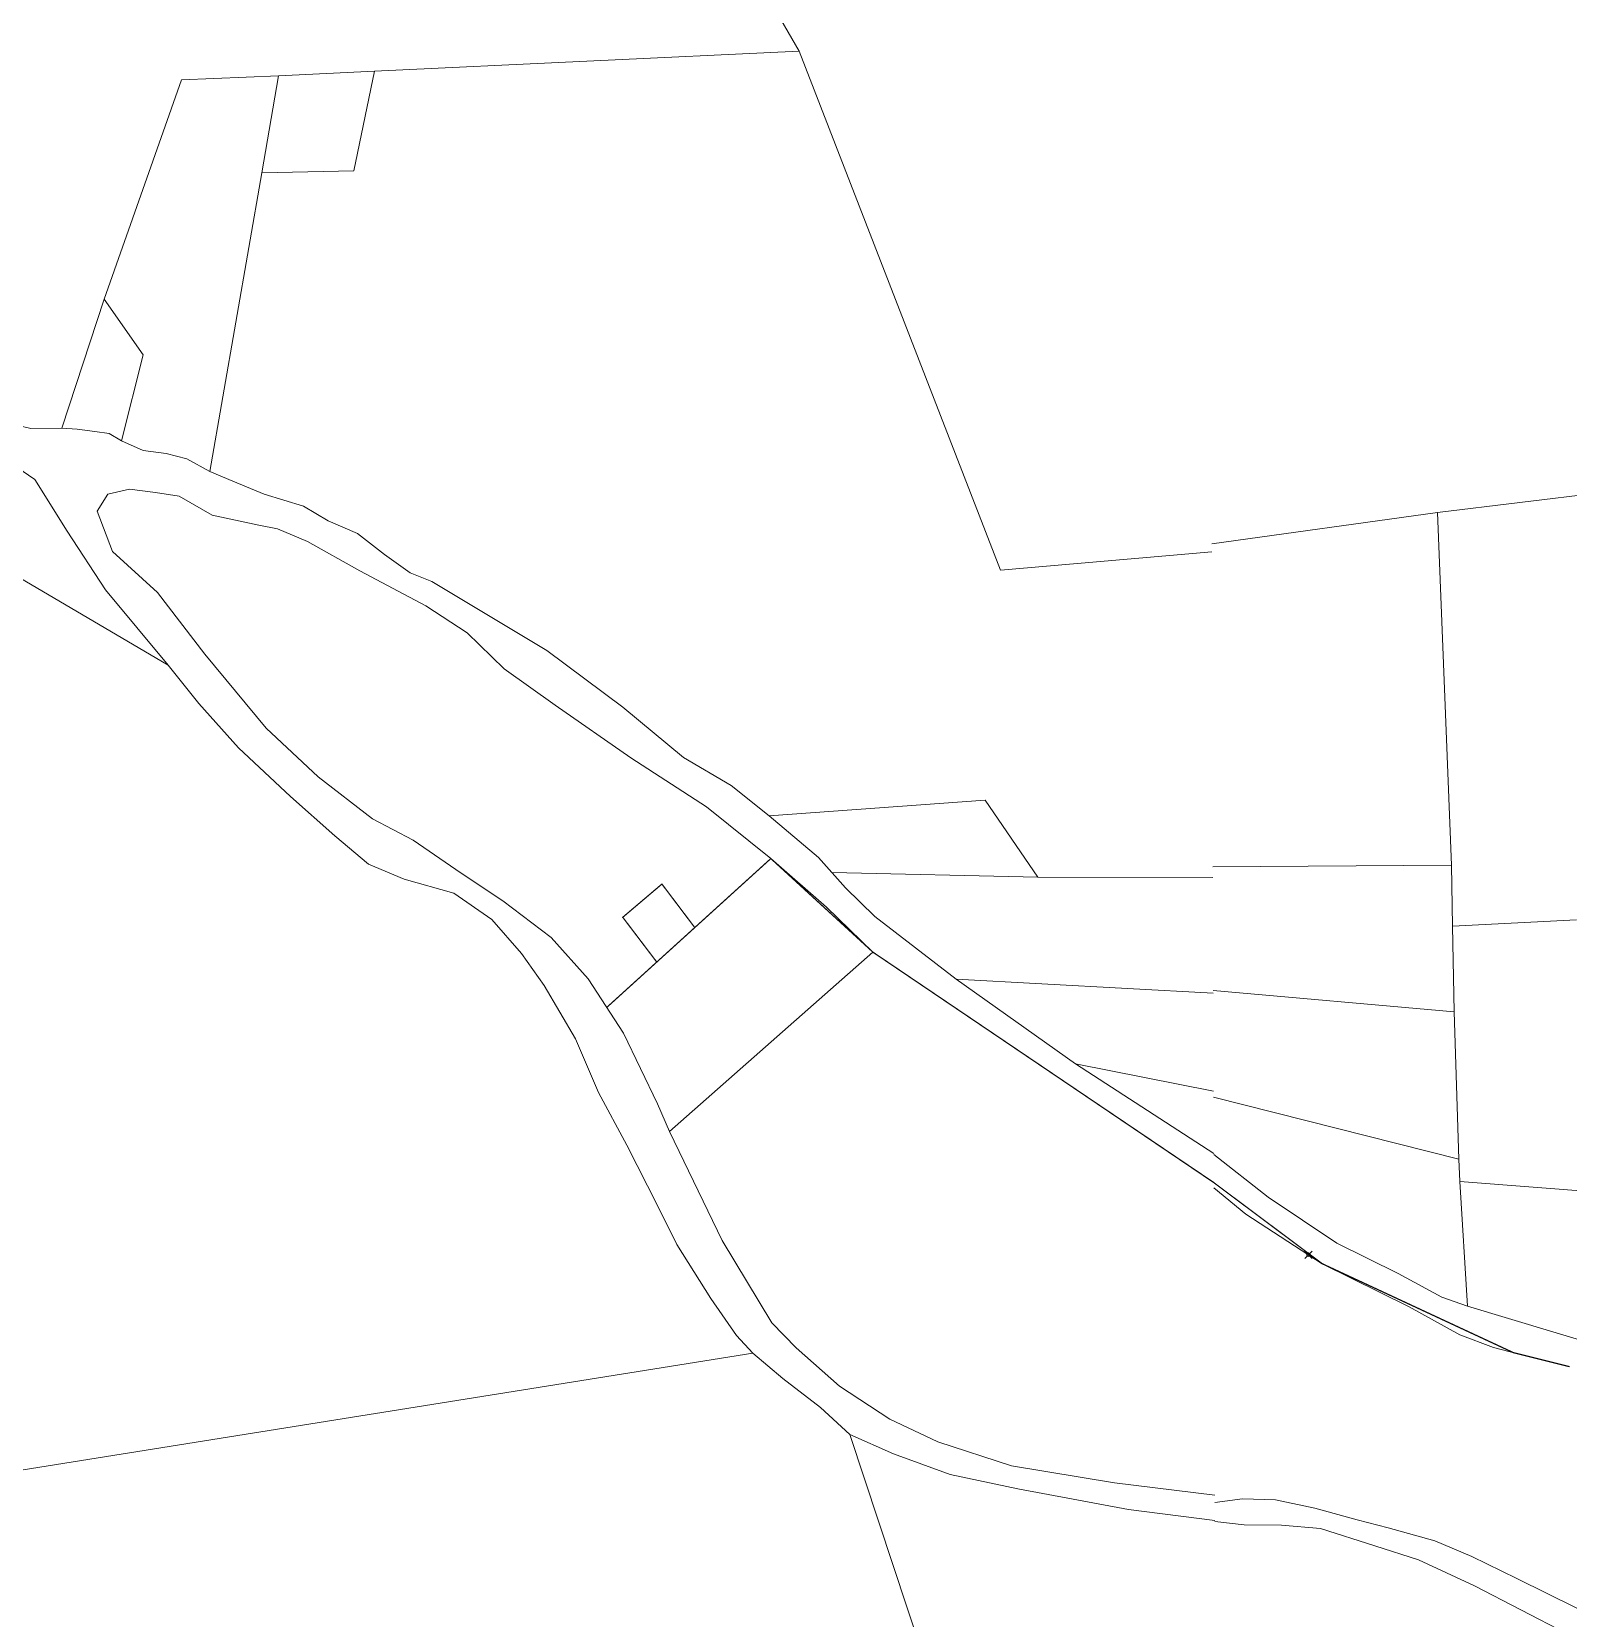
# Model space of a CAD drawing. Header units: millimetres. Extents: x 605783 to 623458, y 1302882 to 1324924.
# Drawn here: x 618585 to 619213, y 1321310 to 1321959 of the extents above; entities that cross this region are included whole.
import ezdxf

# ---------------------------------------------------------------- set-up
doc = ezdxf.new("R2010")
doc.units = ezdxf.units.MM
doc.header["$PDMODE"] = 35
doc.header["$PDSIZE"] = 1.5
for name, color, linetype in [('2', 7, 'Continuous'), ('3', 7, 'Continuous'), ('CVL_CUADCON_LIN', 8, 'Continuous')]:
    doc.layers.add(name, color=color, linetype=linetype)

msp = doc.modelspace()

# ---------------------------------------------------------------- linework, layer by layer
at = {"color": 1, "lineweight": 5, "ltscale": 10}
msp.add_point((619106.89907, 1321458.40536), dxfattribs=at)
at = {"layer": '2', "color": 1, "lineweight": 5}
for p, q in [((618898.53828, 1321950.66848), (618826.31628, 1322076.82548)), ((618724.91128, 1321942.47948), (618898.53828, 1321950.66848)), ((618685.56628, 1321940.59648), (618724.91128, 1321942.47948)), ((618678.80728, 1321900.88948), (618685.56628, 1321940.59648)), ((618657.54228, 1321778.70948), (618678.80728, 1321900.88948)), ((618596.94528, 1321796.45548), (618614.25428, 1321849.21948)), ((619159.68828, 1321761.97748), (619261.39128, 1321774.30248)), ((619067.35928, 1321749.22848), (619159.68828, 1321761.97748)), ((619159.68828, 1321761.97748), (619165.50128, 1321617.69248)), ((618996.25328, 1321612.79248), (618912.05328, 1321614.69348)), ((618996.25328, 1321612.79248), (619067.81528, 1321612.66548)), ((619067.80028, 1321617.08048), (619165.50128, 1321617.69248)), ((619165.50128, 1321617.69248), (619165.80328, 1321592.79048)), ((619165.80328, 1321592.79048), (619216.57028, 1321595.39348)), ((619165.80328, 1321592.79048), (619166.48228, 1321557.72648)), ((618845.56828, 1321508.74848), (618928.72028, 1321582.18948)), ((618928.72028, 1321582.18948), (619068.23128, 1321487.88448)), ((619067.97228, 1321565.39448), (618962.84728, 1321571.06348)), ((618962.84728, 1321571.06348), (619011.65828, 1321536.43748)), ((619166.48228, 1321557.72648), (619067.96928, 1321566.49748)), ((619166.48228, 1321557.72648), (619168.48128, 1321497.51848)), ((619011.65828, 1321536.43748), (619068.10628, 1321525.25048)), ((619011.65828, 1321536.43748), (619068.19128, 1321499.83448)), ((619168.48128, 1321497.51848), (619068.11428, 1321522.80448)), ((619168.48128, 1321497.51848), (619168.84628, 1321488.37348)), ((619168.84628, 1321488.37348), (619235.20128, 1321483.27348)), ((619168.84628, 1321488.37348), (619172.00528, 1321437.32648)), ((618978.78428, 1321205.25048), (618919.29328, 1321384.89248))]:
    msp.add_line(p, q, dxfattribs=at)
for points in [[(618402.97928, 1321962.92848), (618426.08728, 1321934.42148), (618463.79728, 1321891.56148), (618491.94728, 1321867.16648), (618575.08728, 1321798.54348), (618584.24928, 1321796.33948), (618596.94528, 1321796.45548)], [(618898.53828, 1321950.66848), (618980.91928, 1321738.45048), (619067.37028, 1321745.83148)], [(618678.80728, 1321900.88948), (618716.38428, 1321901.73948), (618724.91128, 1321942.47948)], [(618614.25428, 1321849.21948), (618645.96528, 1321938.96448), (618685.56628, 1321940.59648)], [(618437.41528, 1321888.27148), (618459.20428, 1321865.34348), (618484.52728, 1321844.73448), (618517.49328, 1321821.39948), (618554.53328, 1321796.83148), (618585.95728, 1321775.51648), (618599.09628, 1321754.28848), (618614.80028, 1321730.28848), (618640.46728, 1321699.51748)], [(618621.37028, 1321791.34148), (618630.20028, 1321826.49248), (618614.25428, 1321849.21948)], [(618596.94528, 1321796.45548), (618603.29828, 1321796.00548), (618610.41728, 1321795.05348), (618616.26428, 1321794.34448), (618621.37028, 1321791.34148)], [(618621.37028, 1321791.34148), (618630.29328, 1321787.35648), (618639.69928, 1321786.17148), (618648.09928, 1321783.96048), (618657.54228, 1321778.70948)], [(618657.54228, 1321778.70948), (618666.97328, 1321774.72948), (618679.71728, 1321769.50848), (618695.75928, 1321764.57148), (618705.97028, 1321758.56548), (618717.95228, 1321753.33748), (618728.94728, 1321744.79748), (618739.42628, 1321737.26848), (618748.34528, 1321733.79148), (618795.32128, 1321705.50148), (618826.50728, 1321682.40548), (618851.32328, 1321661.79148), (618870.72528, 1321650.27848), (618886.32528, 1321637.96748)], [(618400.69728, 1321704.44948), (618523.04028, 1321768.58948), (618640.46728, 1321699.51748)], [(618928.72028, 1321582.18948), (618909.76528, 1321600.56848), (618886.98828, 1321620.43848), (618860.64428, 1321641.54548), (618829.73928, 1321661.59548), (618798.82128, 1321683.16948), (618777.86628, 1321697.97248), (618762.75128, 1321712.82948), (618745.89328, 1321723.85748), (618718.84928, 1321738.09748), (618697.41128, 1321750.10048), (618685.17528, 1321755.32648), (618677.54428, 1321756.78148), (618658.46128, 1321760.92848), (618644.93328, 1321768.68348), (618635.27128, 1321770.12048), (618624.59228, 1321771.54748), (618615.72328, 1321769.43348), (618611.46728, 1321762.53348), (618617.70728, 1321746.07148), (618636.14128, 1321729.21148), (618655.41028, 1321703.97348), (618680.56528, 1321673.70648), (618701.81928, 1321653.82248), (618724.06328, 1321636.74448), (618740.64728, 1321628.00048), (618760.32128, 1321614.45548), (618777.43628, 1321603.17548), (618797.12328, 1321588.10648), (618812.25528, 1321571.21748), (618826.67328, 1321548.98448), (618840.64228, 1321520.13948), (618845.56828, 1321508.74848)], [(618640.46728, 1321699.51748), (618653.04928, 1321683.87548), (618669.20828, 1321665.72448), (618690.46228, 1321645.84148), (618708.63528, 1321629.74148), (618722.45028, 1321618.17748), (618736.98028, 1321611.95648), (618757.34628, 1321606.29648), (618772.93228, 1321595.51048), (618784.99128, 1321581.64248), (618794.24928, 1321568.51148), (618807.13928, 1321546.77348), (618816.47628, 1321524.74848), (618828.09428, 1321503.25248), (618840.75928, 1321478.20848), (618848.51728, 1321462.52248), (618862.42428, 1321440.53948), (618872.97028, 1321425.38648), (618879.63828, 1321418.07748)], [(618886.32528, 1321637.96748), (618974.64128, 1321644.36248), (618996.25328, 1321612.79248)], [(618886.32528, 1321637.96748), (618906.53828, 1321620.87048), (618917.56728, 1321608.51748)], [(618917.56728, 1321608.51748), (618929.60728, 1321596.68348), (618962.84728, 1321571.06348)], [(618845.56828, 1321508.74848), (618867.04028, 1321464.21548), (618887.39928, 1321430.60048), (618897.39528, 1321420.27248), (618915.05528, 1321404.67648), (618935.74528, 1321391.14148), (618955.38028, 1321381.91748), (618985.43428, 1321372.02548), (619027.65128, 1321365.03948), (619068.65828, 1321360.05748)], [(619068.19328, 1321499.43248), (619090.44028, 1321481.90148), (619118.60628, 1321463.15748), (619143.64928, 1321450.73148), (619161.54628, 1321441.02148), (619172.00528, 1321437.32648)], [(619213.70528, 1321412.63548), (619198.92928, 1321416.28148), (619182.62328, 1321420.41848), (619168.84528, 1321425.60048), (619148.13228, 1321437.05848), (619112.61328, 1321454.70348), (619081.38028, 1321474.93748), (619068.23828, 1321485.70448)], [(619172.00528, 1321437.32648), (619225.02928, 1321421.40348), (619293.27228, 1321407.17648), (619349.79028, 1321396.37548), (619389.77328, 1321387.67548), (619407.33928, 1321384.31448), (619431.73828, 1321383.06448), (619453.20228, 1321393.47048), (619457.51928, 1321410.69348)], [(618879.63828, 1321418.07748), (618891.91928, 1321407.76948), (618907.26028, 1321395.96448), (618919.29328, 1321384.89248)], [(618919.29328, 1321384.89248), (618937.14028, 1321376.92248), (618960.32428, 1321368.49348), (618988.05628, 1321362.64648), (619033.33428, 1321354.16348), (619068.69328, 1321349.63648)], [(619273.41728, 1321284.96648), (619245.83028, 1321297.87148), (619216.68128, 1321313.80948), (619192.15028, 1321325.98648), (619173.75428, 1321334.92848), (619158.69028, 1321341.36648), (619139.57528, 1321346.74348), (619126.83728, 1321349.90348), (619109.50628, 1321354.79148), (619093.46328, 1321358.16948), (619079.99728, 1321358.52648), (619068.66828, 1321357.11148)], [(619068.69428, 1321349.22448), (619080.63428, 1321347.85948), (619095.87528, 1321347.77648), (619111.89328, 1321346.43248), (619134.07728, 1321339.31148), (619151.92528, 1321333.66648), (619174.91428, 1321322.99748), (619212.74428, 1321303.34548)]]:
    msp.add_lwpolyline(points, dxfattribs=at)
at = {"layer": '3', "color": 1, "lineweight": 5}
msp.add_line((618516.24528, 1321360.12848), (618879.63828, 1321418.07748), dxfattribs=at)
at = {"layer": 'CVL_CUADCON_LIN', "color": 1, "lineweight": 5, "ltscale": 0.5, "const_width": 0.5, "flags": 128}
for points in [[(618855.89162, 1321592.21695), (618886.99715, 1321620.43832)], [(618886.99715, 1321620.43832), (618928.72028, 1321582.18948), (619068.23128, 1321487.88448), (619112.61328, 1321454.70348), (619190.77628, 1321418.34998), (619213.70528, 1321412.63548)], [(618826.42994, 1321596.42406), (618842.44552, 1321610.00718), (618855.89162, 1321592.21695)], [(618840.33885, 1321578.10626), (618826.42994, 1321596.42406)], [(618855.89162, 1321592.21695), (618840.33885, 1321578.10626)], [(618840.33885, 1321578.10626), (618819.84552, 1321559.5131)]]:
    msp.add_lwpolyline(points, dxfattribs=at)
msp.add_lwpolyline([(618840.33885, 1321578.10626), (618855.89162, 1321592.21695), (618842.44552, 1321610.00718), (618826.42994, 1321596.42406)], close=True, dxfattribs=at)

doc.saveas('drawing.dxf')
